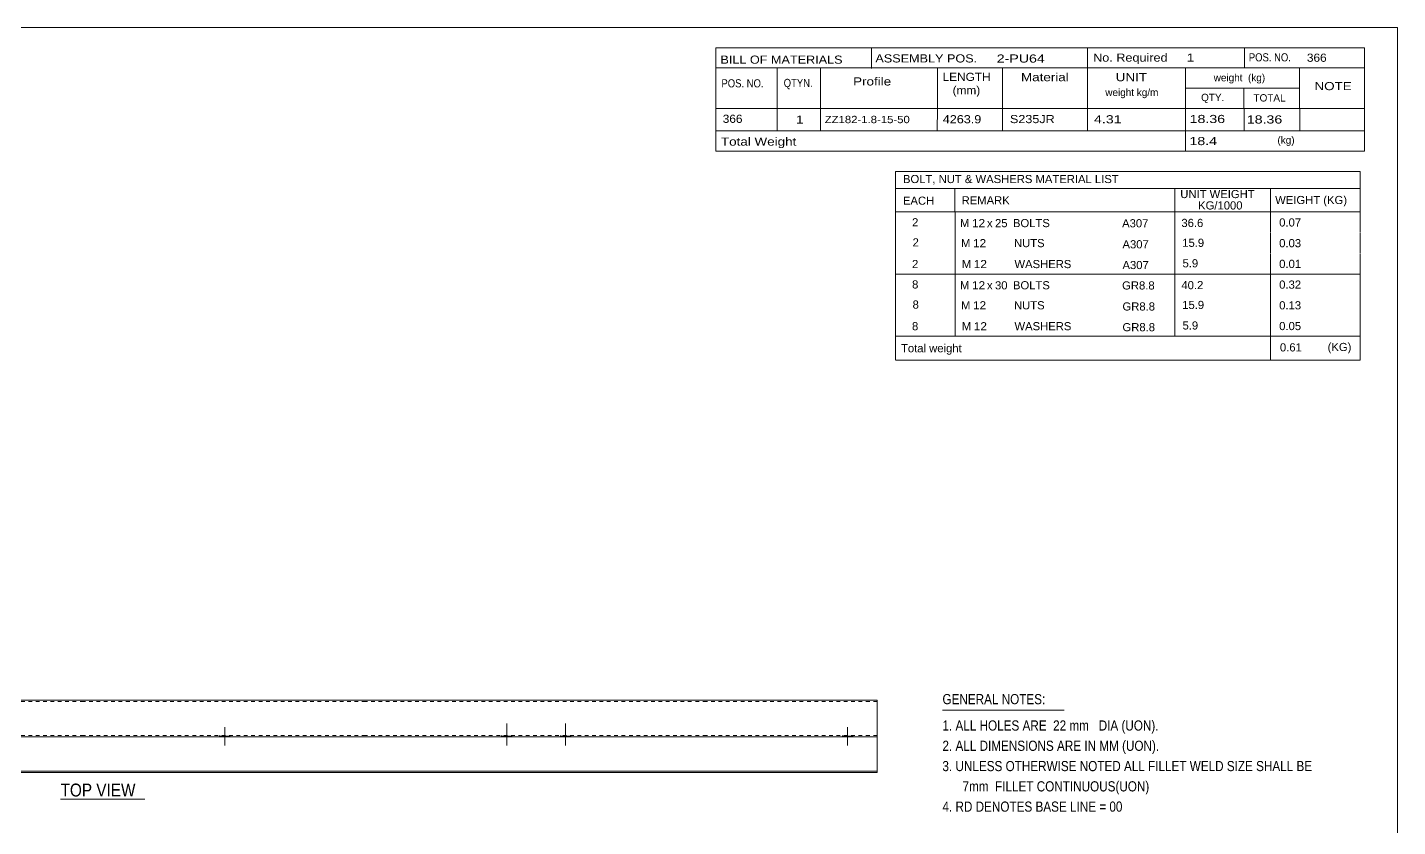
# Model space of a CAD drawing. Header units: millimetres. Extents: x 2 to 579, y 1 to 405.
# Drawn here: x 207.2 to 579, y 188.3 to 405 of the extents above; entities that cross this region are included whole.
import ezdxf

# ---------------------------------------------------------------- set-up
doc = ezdxf.new("R2010")
doc.units = ezdxf.units.MM
doc.linetypes.add('XKITLINE00', pattern=[0])
doc.linetypes.add('XKITLINE01', pattern=[4, 1, -1, 1, -1])
for name, color, linetype, lineweight in [('Bolt', 3, 'Continuous', 0), ('DrawingSheet', 5, 'Continuous', 0), ('OtherObjectType', 7, 'Continuous', 0), ('Part', 2, 'Continuous', 0)]:
    doc.layers.add(name, color=color, linetype=linetype, lineweight=lineweight)
doc.styles.add('ARIAL', font='ARIAL.TTF')
doc.styles.add('ARIAL_NARROW', font='ARIALN.TTF')

# ---------------------------------------------------------------- blocks, each defined once
blk = doc.blocks.new('*A8')
at = {"layer": 'Bolt'}
for points in [[(259.37, 212.58), (259.37, 212.94), (262.17, 212.94), (262.17, 212.58)], [(259.37, 212.58), (259.37, 212.94), (262.17, 212.94), (262.17, 212.58)], [(428.35, 212.58), (428.35, 212.94), (431.15, 212.94), (431.15, 212.58)], [(428.35, 212.58), (428.35, 212.94), (431.15, 212.94), (431.15, 212.58)]]:
    blk.add_hatch(color=3, dxfattribs=at).paths.add_polyline_path(points, flags=17)
at = {"layer": 'Bolt', "color": 3, "linetype": 'XKITLINE00', "lineweight": 0}
for p, q in [((259.37, 212.94), (259.37, 212.58)), ((259.37, 212.94), (259.37, 212.58)), ((260.77, 215.26), (260.77, 210.26)), ((260.77, 215.26), (260.77, 210.26)), ((262.17, 212.94), (262.17, 212.58)), ((262.17, 212.94), (262.17, 212.58)), ((428.35, 212.94), (428.35, 212.58)), ((428.35, 212.94), (428.35, 212.58)), ((429.75, 215.26), (429.75, 210.26)), ((429.75, 215.26), (429.75, 210.26)), ((431.15, 212.94), (431.15, 212.58)), ((431.15, 212.94), (431.15, 212.58))]:
    blk.add_line(p, q, dxfattribs=at)
blk = doc.blocks.new('*A9')
at = {"layer": 'Bolt'}
for points in [[(335.86, 212.58), (335.86, 212.94), (338.66, 212.94), (338.66, 212.58)], [(335.86, 212.58), (335.86, 212.94), (338.66, 212.94), (338.66, 212.58)], [(351.86, 212.58), (351.86, 212.94), (354.66, 212.94), (354.66, 212.58)], [(351.86, 212.58), (351.86, 212.94), (354.66, 212.94), (354.66, 212.58)]]:
    blk.add_hatch(color=3, dxfattribs=at).paths.add_polyline_path(points, flags=17)
at = {"layer": 'Bolt', "color": 3, "linetype": 'XKITLINE00', "lineweight": 0}
for p, q in [((337.26, 216.26), (337.26, 210.26)), ((337.26, 216.26), (337.26, 210.26)), ((353.26, 216.26), (353.26, 210.26)), ((353.26, 216.26), (353.26, 210.26)), ((335.86, 212.94), (335.86, 212.58)), ((335.86, 212.94), (335.86, 212.58)), ((338.66, 212.94), (338.66, 212.58)), ((338.66, 212.94), (338.66, 212.58)), ((351.86, 212.94), (351.86, 212.58)), ((351.86, 212.94), (351.86, 212.58)), ((354.66, 212.94), (354.66, 212.58)), ((354.66, 212.94), (354.66, 212.58))]:
    blk.add_line(p, q, dxfattribs=at)
blk = doc.blocks.new('*A10')
at = {"layer": 'Part', "color": 2, "linetype": 'XKITLINE00', "lineweight": 0}
for p, q in [((222.48, 222.58), (146.09, 222.58)), ((298.96, 222.58), (222.58, 222.58)), ((391.45, 222.58), (299.06, 222.58)), ((437.75, 222.58), (391.55, 222.58)), ((437.75, 222.58), (437.75, 203.3)), ((222.48, 212.58), (146.09, 212.58)), ((298.96, 212.58), (222.58, 212.58)), ((391.45, 212.58), (299.06, 212.58)), ((437.75, 212.58), (391.55, 212.58)), ((146.09, 203.3), (222.48, 203.3)), ((222.48, 202.94), (146.09, 202.94)), ((222.58, 203.3), (298.96, 203.3)), ((298.96, 202.94), (222.58, 202.94)), ((299.06, 203.3), (391.45, 203.3)), ((391.45, 202.94), (299.06, 202.94)), ((391.55, 203.3), (437.75, 203.3)), ((437.75, 202.94), (391.55, 202.94)), ((437.75, 203.3), (437.75, 202.94))]:
    blk.add_line(p, q, dxfattribs=at)
at = {"layer": 'Part', "color": 7, "linetype": 'XKITLINE01', "lineweight": 0}
for p, q in [((222.48, 222.22), (146.09, 222.22)), ((298.96, 222.22), (222.58, 222.22)), ((391.45, 222.22), (299.06, 222.22)), ((437.75, 222.22), (391.55, 222.22)), ((222.48, 212.94), (146.09, 212.94)), ((298.96, 212.94), (222.58, 212.94)), ((391.45, 212.94), (299.06, 212.94)), ((437.75, 212.94), (391.55, 212.94))]:
    blk.add_line(p, q, dxfattribs=at)
blk = doc.blocks.new('*A11')
at = {"layer": 'DrawingSheet', "color": 5, "linetype": 'XKITLINE00', "lineweight": 0}
for p, q in [((579, 405), (5, 405)), ((579, 5), (579, 405))]:
    blk.add_line(p, q, dxfattribs=at)
blk = doc.blocks.new('*A12')
at = {"layer": 'OtherObjectType', "color": 7, "linetype": 'XKITLINE00', "lineweight": 0}
for p, q in [((442.76, 365.95), (442.75, 354.95)), ((442.76, 365.95), (568.88, 365.95)), ((568.88, 365.95), (568.88, 354.95)), ((442.75, 361.3), (568.88, 361.3)), ((458.87, 361.31), (458.87, 354.95)), ((518.57, 361.31), (518.57, 354.95)), ((544.47, 361.29), (544.47, 354.95)), ((442.76, 354.92), (442.76, 349.42)), ((442.77, 354.95), (568.88, 354.95)), ((458.92, 354.95), (458.92, 349.33)), ((518.57, 354.95), (518.57, 349.33)), ((544.5, 354.95), (544.5, 349.45)), ((568.88, 354.95), (568.88, 349.45)), ((442.79, 349.33), (442.79, 343.72)), ((458.95, 349.33), (458.95, 343.71)), ((518.57, 349.33), (518.57, 343.71)), ((544.5, 349.33), (544.5, 343.83)), ((568.88, 349.33), (568.88, 343.83)), ((442.79, 343.7), (442.79, 338.13)), ((458.95, 343.71), (458.95, 338.09)), ((518.57, 343.71), (518.57, 338.09)), ((544.5, 343.71), (544.5, 338.1)), ((568.88, 343.71), (568.88, 338.1)), ((568.88, 338.1), (442.75, 338.13)), ((442.76, 338.06), (442.76, 332.56)), ((458.92, 338.09), (458.92, 332.47)), ((518.57, 338.09), (518.57, 332.47)), ((544.5, 338.09), (544.5, 332.59)), ((568.88, 338.09), (568.88, 332.59)), ((442.79, 332.47), (442.79, 326.86)), ((458.95, 332.47), (458.95, 326.86)), ((518.57, 332.47), (518.57, 326.86)), ((544.5, 332.47), (544.5, 326.97)), ((568.88, 332.47), (568.88, 326.97)), ((442.79, 326.84), (442.79, 321.27)), ((458.95, 326.85), (458.95, 321.24)), ((518.57, 326.86), (518.57, 321.24)), ((544.5, 326.85), (544.5, 321.25)), ((568.88, 326.85), (568.88, 321.24)), ((568.88, 321.24), (442.75, 321.27)), ((442.78, 321.24), (442.78, 314.83)), ((442.85, 321.23), (568.87, 321.24)), ((544.5, 321.2), (544.5, 314.79)), ((568.87, 321.21), (568.87, 314.79)), ((442.77, 314.79), (568.87, 314.79))]:
    blk.add_line(p, q, dxfattribs=at)
at = {"layer": 'OtherObjectType', "color": 7, "style": 'ARIAL_NARROW'}
for s, width, p in [('BOLT, NUT & WASHERS MATERIAL LIST', 1.211571, (444.79, 362.79)), ('UNIT WEIGHT', 1.211571, (520.03, 358.72)), ('EACH', 1.211571, (444.78, 356.92)), ('REMARK', 1.211571, (460.7, 357.01)), (' KG/1000', 1.211571, (524.02, 355.63)), ('WEIGHT (KG)', 1.211571, (545.78, 357.1)), ('2', 1.211571, (447.26, 351.05)), ('0.07', 1.211571, (546.87, 351.01)), ('M', 1.211571, (460.26, 350.85)), ('12', 1.275, (463.5, 350.83)), ('x', 1.211571, (467.58, 350.83)), ('25', 1.211571, (469.76, 350.82)), ('BOLTS', 1.211571, (474.63, 350.84)), ('A307', 1.211571, (504.25, 350.79)), ('36.6', 1.211571, (520.34, 350.88)), ('2', 1.211571, (447.4, 345.61)), ('M', 1.211571, (460.54, 345.41)), ('12', 1.275, (463.78, 345.39)), ('NUTS', 1.211571, (474.91, 345.41)), ('A307', 1.211571, (504.35, 345.09)), ('15.9', 1.211571, (520.56, 345.5)), ('0.03', 1.211571, (546.87, 345.39)), ('5.9', 1.211571, (520.64, 339.94)), ('2', 1.211571, (447.24, 339.74)), ('M', 1.211571, (460.76, 339.74)), ('12', 1.275, (464, 339.72)), ('WASHERS', 1.211571, (475.04, 339.73)), ('A307', 1.211571, (504.35, 339.47)), ('0.01', 1.211571, (546.87, 339.78)), ('8', 1.211571, (447.26, 334.2)), ('M', 1.211571, (460.26, 333.99)), ('12', 1.275, (463.5, 333.97)), ('x', 1.211571, (467.58, 333.97)), ('30', 1.211571, (469.76, 333.96)), ('BOLTS', 1.211571, (474.63, 333.98)), ('GR8.8', 1.211571, (504.25, 333.93)), ('40.2', 1.211571, (520.34, 334.02)), ('0.32', 1.211571, (546.87, 334.16)), ('8', 1.211571, (447.4, 328.75)), ('M', 1.211571, (460.54, 328.56)), ('12', 1.275, (463.78, 328.54)), ('NUTS', 1.211571, (474.91, 328.55)), ('GR8.8', 1.211571, (504.35, 328.23)), ('15.9', 1.211571, (520.56, 328.65)), ('0.13', 1.211571, (546.87, 328.54)), ('8', 1.211571, (447.24, 322.88)), ('M', 1.211571, (460.76, 322.88)), ('12', 1.275, (464, 322.86)), ('WASHERS', 1.211571, (475.04, 322.88)), ('GR8.8', 1.211571, (504.35, 322.61)), ('5.9', 1.211571, (520.64, 323.08)), ('0.05', 1.211571, (546.87, 322.92)), ('Total weight', 1.211571, (444.26, 316.91)), ('0.61', 1.211571, (547.07, 317.14)), ('(KG)', 1.211571, (560.02, 317.24))]:
    blk.add_text(s, height=2.2, dxfattribs=dict(at, width=width)).set_placement(p)
blk = doc.blocks.new('*A13')
at = {"layer": 'OtherObjectType', "color": 7, "linetype": 'XKITLINE00', "lineweight": 0}
blk.add_line((455.5, 219.82), (488.5, 219.82), dxfattribs=at)
at = {"layer": 'OtherObjectType', "color": 7, "style": 'ARIAL_NARROW', "width": 1.008832}
for s, p in [('GENERAL NOTES:', (455.5, 221.47)), ('1. ALL HOLES ARE  22 mm   DIA (UON).', (455.5, 214.32)), ('2. ALL DIMENSIONS ARE IN MM (UON).', (455.5, 208.82)), ('3. UNLESS OTHERWISE NOTED ALL FILLET WELD SIZE SHALL BE', (455.5, 203.32)), ('7mm  FILLET CONTINUOUS(UON)', (460.95, 197.82)), ('4. RD DENOTES BASE LINE = 00', (455.5, 192.32))]:
    blk.add_text(s, height=2.75, dxfattribs=at).set_placement(p)
blk = doc.blocks.new('*A17')
at = {"layer": 'OtherObjectType', "color": 7, "linetype": 'XKITLINE00', "lineweight": 0}
for p, q in [((393.98, 399.5), (569.98, 399.5)), ((393.98, 399.5), (393.98, 388.5)), ((436.26, 399.42), (436.26, 393.87)), ((494.85, 394), (494.85, 399.5)), ((537.43, 393.96), (537.43, 399.42)), ((569.98, 394), (569.98, 399.5)), ((393.98, 394), (569.98, 394)), ((410.64, 394), (410.64, 383)), ((422.4, 393.98), (422.4, 383.03)), ((454.12, 393.99), (454.13, 383)), ((471.78, 393.98), (471.78, 383)), ((494.85, 393.98), (494.85, 383)), ((521.43, 394), (521.43, 383)), ((552.42, 394), (552.42, 383)), ((569.98, 394), (569.98, 388.5)), ((393.98, 388.5), (393.98, 383)), ((521.45, 388.52), (552.45, 388.52)), ((537.28, 388.52), (537.28, 383)), ((569.98, 388.5), (569.98, 383)), ((393.98, 383), (569.98, 383)), ((393.98, 383), (393.98, 376.95)), ((410.63, 383), (410.63, 376.95)), ((422.44, 382.99), (422.44, 376.95)), ((454.12, 383), (454.11, 376.95)), ((471.79, 383), (471.79, 376.95)), ((494.87, 383), (494.87, 376.95)), ((521.44, 383), (521.44, 376.95)), ((537.33, 382.95), (537.33, 376.95)), ((552.43, 383), (552.43, 376.95)), ((569.98, 383), (569.98, 376.95)), ((393.98, 376.95), (569.98, 376.95)), ((393.98, 376.95), (393.98, 371.45)), ((521.44, 376.95), (521.44, 371.45)), ((569.98, 376.95), (569.98, 371.45)), ((393.98, 371.45), (569.98, 371.45))]:
    blk.add_line(p, q, dxfattribs=at)
at = {"layer": 'OtherObjectType', "color": 7, "style": 'ARIAL_NARROW'}
for s, height, width, p in [('No. Required', 2.2, 1.36, (496.39, 395.72)), ('1', 2.2, 1.525501, (521.75, 395.72)), ('POS. NO.', 2.2, 1.02, (538.63, 395.79)), ('366', 2.2, 1.270501, (554.4, 395.69)), ('BILL OF MATERIALS', 2.2, 1.36, (395.25, 395.16)), ('ASSEMBLY POS.', 2.2, 1.36, (437.3, 395.5)), ('2-PU64', 2.2, 1.525501, (470.23, 395.46)), ('POS. NO.', 2.2, 1.02, (395.53, 388.74)), ('QTYN.', 2.2, 1.02, (412.42, 388.84)), ('Profile', 2.2, 1.445, (431.26, 389.25)), ('LENGTH', 2.2, 1.275, (455.54, 390.49)), ('Material', 2.2, 1.445, (476.81, 390.41)), ('UNIT', 2.2, 1.445, (502.52, 390.4)), ('weight  (kg)', 1.98, 1.19, (529.11, 390.39)), ('(mm)', 2.2, 1.275, (458.26, 386.86)), ('weight kg/m', 1.98, 1.19, (499.69, 386.4)), ('QTY.', 1.98, 1.19, (525.68, 385.03)), ('TOTAL', 1.98, 1.19, (539.9, 384.91)), ('NOTE', 2.2, 1.445, (556.44, 387.99)), ('366', 2.2, 1.270501, (395.89, 379.12)), ('1', 2.2, 1.525501, (415.71, 378.91)), ('ZZ182-1.8-15-50', 1.98, 1.355501, (423.56, 379.04)), ('4263.9', 2.2, 1.355501, (455.59, 379.01)), ('S235JR', 2.2, 1.355501, (473.81, 379.05)), ('4.31', 2.2, 1.525501, (496.62, 378.99)), ('18.36', 2.2, 1.525501, (522.57, 379.07)), ('18.36', 2.2, 1.525501, (538.08, 378.94)), ('(kg)', 1.98, 1.19, (546.4, 373.46)), ('Total Weight', 2.2, 1.445, (395.4, 372.94)), ('18.4', 2.2, 1.525501, (522.52, 373.09))]:
    blk.add_text(s, height=height, dxfattribs=dict(at, width=width)).set_placement(p)
blk = doc.blocks.new('*A38')
at = {"layer": 'OtherObjectType', "color": 7, "linetype": 'XKITLINE00', "lineweight": 0}
blk.add_line((216.21, 195.69), (239.03, 195.69), dxfattribs=at)
at = {"layer": 'OtherObjectType', "color": 7, "style": 'ARIAL', "width": 0.85}
blk.add_text('TOP VIEW', height=3.5, dxfattribs=at).set_placement((216.21, 196.44))

msp = doc.modelspace()

# ---------------------------------------------------------------- block references
at = {"lineweight": 0}
for name in ['*A11', '*A17', '*A12', '*A13', '*A9', '*A8', '*A38']:
    msp.add_blockref(name, (0, 0), dxfattribs=at)
at = {"layer": 'Part', "lineweight": 0}
msp.add_blockref('*A10', (0, 0), dxfattribs=at)

doc.saveas('drawing.dxf')
